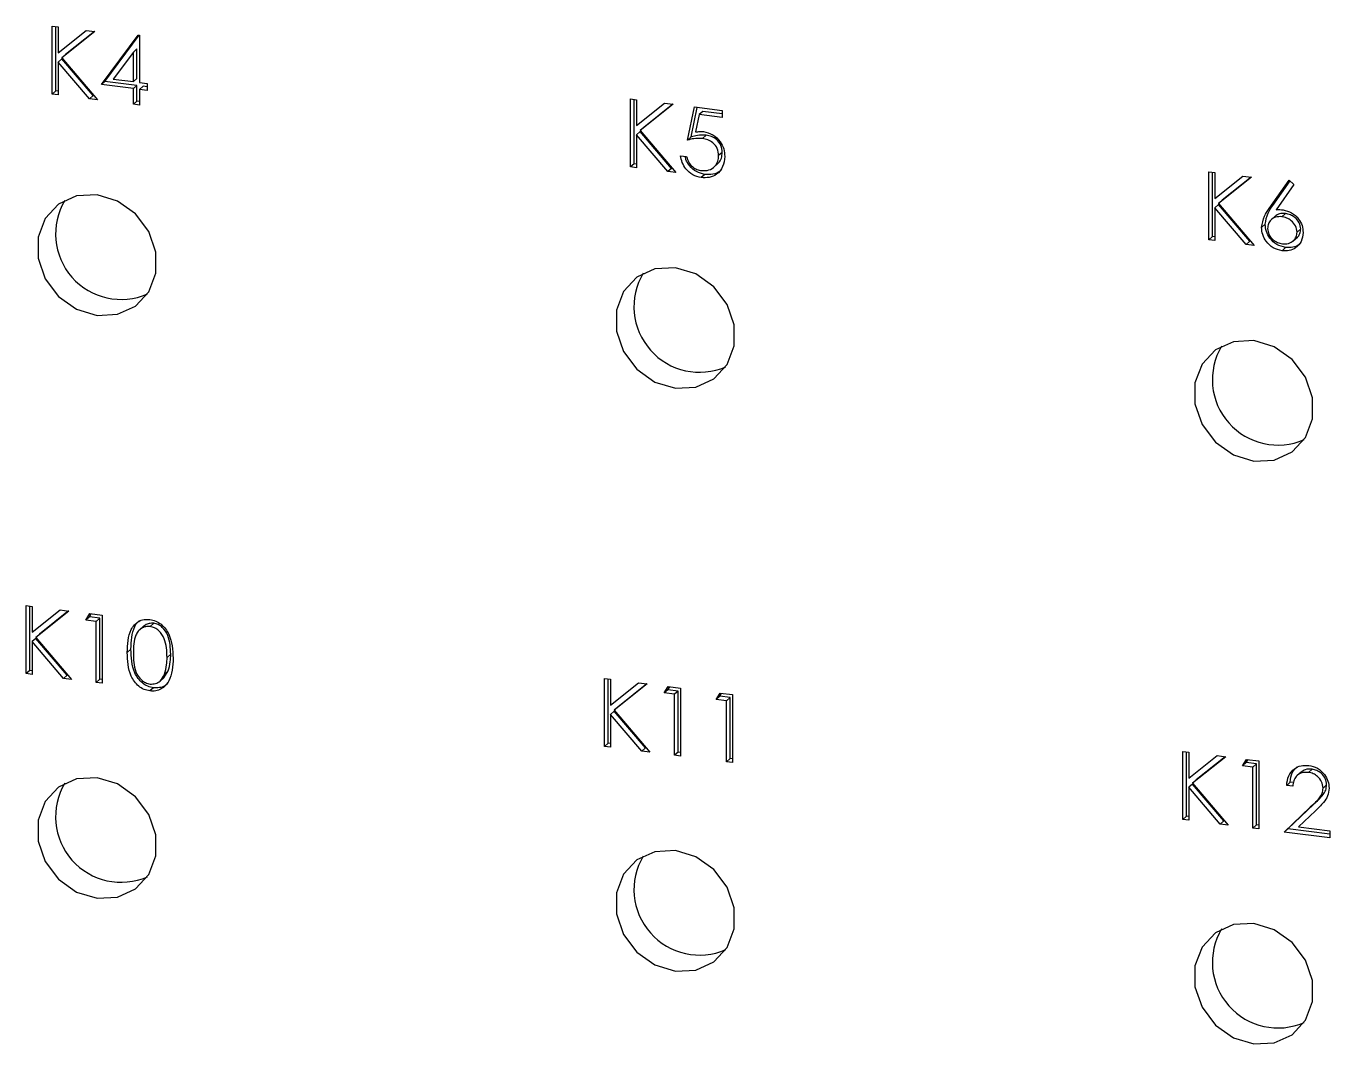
# Model space of a CAD drawing. Header units: millimetres. Extents: x 0 to 589, y 0 to 415.
# Drawn here: x 459.4 to 480.49, y 234.59 to 251.05 of the extents above; entities that cross this region are included whole.
import ezdxf

# ---------------------------------------------------------------- set-up
doc = ezdxf.new("R2010")
doc.units = ezdxf.units.MM

msp = doc.modelspace()

# ---------------------------------------------------------------- linework, layer by layer
at = {"color": 7, "linetype": 'Continuous', "lineweight": 25}
for p, q in [((459.8243, 251.0532), (459.9222, 251.0409)), ((459.8243, 249.9533), (459.8243, 251.0532)), ((459.8832, 250.0052), (459.8832, 251.0458)), ((459.9222, 251.0409), (459.9222, 250.622)), ((459.9222, 250.622), (460.3772, 250.9836)), ((460.5169, 250.966), (459.9806, 250.54)), ((460.5112, 250.9667), (460.0395, 250.5919)), ((460.3772, 250.9836), (460.5169, 250.966)), ((460.6218, 250.1066), (461.2175, 250.9059)), ((460.6807, 250.1586), (461.236, 250.9036)), ((461.2175, 250.9059), (461.2374, 250.9034)), ((461.2374, 250.9034), (461.2374, 250.1419)), ((459.9811, 250.5237), (459.9222, 250.4717)), ((460.0395, 250.5919), (459.9806, 250.54)), ((459.9806, 250.54), (460.5588, 249.8607)), ((460.4872, 249.9291), (459.9811, 250.5237)), ((461.1395, 250.6319), (460.8142, 250.1952)), ((461.1984, 250.6839), (461.1395, 250.6319)), ((461.1395, 250.1542), (461.1395, 250.6319)), ((461.1984, 250.2062), (461.1984, 250.6839)), ((459.9222, 250.4717), (459.9222, 249.9409)), ((460.4283, 249.8772), (459.9222, 250.4717)), ((460.6807, 250.1586), (460.6218, 250.1066)), ((461.1395, 250.0414), (460.6218, 250.1066)), ((461.1984, 250.0934), (460.6807, 250.1586)), ((460.8142, 250.1952), (461.1395, 250.1542)), ((461.1984, 250.2062), (461.1395, 250.1542)), ((461.1984, 250.0934), (461.1395, 250.0414)), ((461.1984, 249.8395), (461.1984, 250.0934)), ((461.2374, 250.1419), (461.3633, 250.126)), ((461.3633, 250.126), (461.3633, 250.0132)), ((459.8832, 250.0052), (459.8243, 249.9533)), ((459.9222, 249.9409), (459.8243, 249.9533)), ((459.9222, 250.0003), (459.8832, 250.0052)), ((460.4872, 249.9291), (460.4283, 249.8772)), ((460.5022, 249.9273), (460.4872, 249.9291)), ((461.1395, 249.7876), (461.1395, 250.0414)), ((461.2963, 250.081), (461.2374, 250.0291)), ((461.2374, 250.0291), (461.2374, 249.7752)), ((461.3633, 250.0132), (461.2374, 250.0291)), ((461.3633, 250.0726), (461.2963, 250.081)), ((460.5588, 249.8607), (460.4283, 249.8772)), ((461.1984, 249.8395), (461.1395, 249.7876)), ((461.2374, 249.7752), (461.1395, 249.7876)), ((461.2374, 249.8346), (461.1984, 249.8395)), ((469.1784, 249.8747), (469.2764, 249.8624)), ((469.1784, 248.7748), (469.1784, 249.8747)), ((469.2374, 248.8267), (469.2374, 249.8673)), ((469.2764, 249.8624), (469.2764, 249.4435)), ((469.2764, 249.4435), (469.7313, 249.8051)), ((469.871, 249.7875), (469.3347, 249.3615)), ((469.8654, 249.7882), (469.3937, 249.4134)), ((469.7313, 249.8051), (469.871, 249.7875)), ((470.1018, 249.2084), (470.2138, 249.7443)), ((470.1608, 249.2604), (470.2606, 249.7384)), ((470.2138, 249.7443), (470.6615, 249.6879)), ((470.3492, 249.6738), (470.2903, 249.6218)), ((470.6615, 249.6344), (470.3492, 249.6738)), ((470.6615, 249.6879), (470.6615, 249.575)), ((470.2903, 249.6218), (470.2315, 249.3399)), ((470.6615, 249.575), (470.2903, 249.6218)), ((469.3353, 249.3452), (469.2764, 249.2932)), ((469.2764, 249.2932), (469.2764, 248.7624)), ((469.7825, 248.6987), (469.2764, 249.2932)), ((469.3937, 249.4134), (469.3347, 249.3615)), ((469.3347, 249.3615), (469.913, 248.6822)), ((469.8414, 248.7506), (469.3353, 249.3452)), ((470.1608, 249.2604), (470.1018, 249.2084)), ((470.4012, 249.2865), (470.3423, 249.2345)), ((469.2374, 248.8267), (469.1784, 248.7748)), ((469.2764, 248.8218), (469.2374, 248.8267)), ((469.9899, 248.9546), (470.0879, 248.9422)), ((470.5195, 248.7656), (470.5931, 248.8305)), ((470.6645, 249.0105), (470.6055, 248.9585)), ((469.2764, 248.7624), (469.1784, 248.7748)), ((469.8414, 248.7506), (469.7825, 248.6987)), ((469.913, 248.6822), (469.7825, 248.6987)), ((469.8563, 248.7487), (469.8414, 248.7506)), ((470.3818, 248.6543), (470.3229, 248.6024)), ((478.5326, 248.6962), (478.6305, 248.6839)), ((478.5326, 247.5963), (478.5326, 248.6962)), ((478.5915, 247.6482), (478.5915, 248.6888)), ((478.6305, 248.6839), (478.6305, 248.265)), ((478.6305, 248.265), (479.0854, 248.6265)), ((479.0854, 248.6265), (479.2251, 248.6089)), ((479.2251, 248.6089), (478.6889, 248.1829)), ((479.2195, 248.6096), (478.7478, 248.2349)), ((479.508, 248.0996), (479.8338, 248.5605)), ((479.5669, 248.1515), (479.8472, 248.5481)), ((479.9092, 248.4913), (479.6208, 248.0832)), ((479.8338, 248.5605), (479.9092, 248.4913)), ((478.7478, 248.2349), (478.6889, 248.1829)), ((478.6894, 248.1667), (478.6305, 248.1147)), ((478.6305, 248.1147), (478.6305, 247.5839)), ((479.1366, 247.5202), (478.6305, 248.1147)), ((478.6889, 248.1829), (479.2671, 247.5037)), ((479.1955, 247.5721), (478.6894, 248.1667)), ((479.5669, 248.1515), (479.508, 248.0996)), ((479.6127, 247.9837), (479.5391, 247.9187)), ((479.7722, 248.0212), (479.7133, 247.9693)), ((479.445, 247.8474), (479.386, 247.7954)), ((480.0186, 247.7712), (479.9597, 247.7192)), ((478.5915, 247.6482), (478.5326, 247.5963)), ((478.6305, 247.5839), (478.5326, 247.5963)), ((478.6305, 247.6433), (478.5915, 247.6482)), ((479.1955, 247.5721), (479.1366, 247.5202)), ((479.2105, 247.5702), (479.1955, 247.5721)), ((479.8923, 247.5753), (479.966, 247.6403)), ((479.2671, 247.5037), (479.1366, 247.5202)), ((479.7755, 247.4708), (479.7166, 247.4189)), ((459.4045, 241.678), (459.5025, 241.6657)), ((459.4045, 240.5781), (459.4045, 241.678)), ((459.4635, 240.63), (459.4635, 241.6706)), ((459.5025, 241.6657), (459.5025, 241.2468)), ((459.5025, 241.2468), (459.9574, 241.6084)), ((460.0971, 241.5908), (459.5609, 241.1648)), ((460.0915, 241.5915), (459.6198, 241.2167)), ((459.9574, 241.6084), (460.0971, 241.5908)), ((460.3699, 241.4436), (460.434, 241.5483)), ((460.4289, 241.4955), (460.3699, 241.4436)), ((460.4289, 241.4955), (460.4592, 241.5451)), ((460.5968, 241.4744), (460.4289, 241.4955)), ((460.434, 241.5483), (460.6358, 241.5229)), ((460.5968, 241.4744), (460.5378, 241.4224)), ((460.5968, 240.4873), (460.5968, 241.4744)), ((460.6358, 241.5229), (460.6358, 240.4229)), ((460.5378, 241.4224), (460.3699, 241.4436)), ((460.5378, 240.4353), (460.5378, 241.4224)), ((461.3109, 241.349), (461.2373, 241.284)), ((461.4686, 241.3927), (461.4097, 241.3408)), ((459.5614, 241.1485), (459.5025, 241.0965)), ((459.5025, 241.0965), (459.5025, 240.5657)), ((460.0086, 240.502), (459.5025, 241.0965)), ((459.6198, 241.2167), (459.5609, 241.1648)), ((459.5609, 241.1648), (460.1391, 240.4855)), ((460.0675, 240.5539), (459.5614, 241.1485)), ((461.1004, 240.9733), (461.0415, 240.9214)), ((461.744, 240.8927), (461.6851, 240.8407)), ((459.4635, 240.63), (459.4045, 240.5781)), ((459.5025, 240.6251), (459.4635, 240.63)), ((461.6318, 240.5119), (461.7027, 240.6214)), ((461.7027, 240.6214), (461.6438, 240.5694)), ((459.5025, 240.5657), (459.4045, 240.5781)), ((460.0675, 240.5539), (460.0086, 240.502)), ((460.1391, 240.4855), (460.0086, 240.502)), ((460.0825, 240.5521), (460.0675, 240.5539)), ((460.5968, 240.4873), (460.5378, 240.4353)), ((460.6358, 240.4229), (460.5378, 240.4353)), ((460.6358, 240.4823), (460.5968, 240.4873)), ((461.5661, 240.453), (461.6398, 240.5179)), ((468.7587, 240.4995), (468.8566, 240.4872)), ((468.7587, 239.3996), (468.7587, 240.4995)), ((468.8176, 239.4515), (468.8176, 240.4921)), ((468.8566, 240.4872), (468.8566, 240.0683)), ((468.8566, 240.0683), (469.3116, 240.4298)), ((469.4513, 240.4122), (468.915, 239.9862)), ((469.4457, 240.413), (468.9739, 240.0382)), ((469.3116, 240.4298), (469.4513, 240.4122)), ((461.4653, 240.3496), (461.4064, 240.2977)), ((469.7241, 240.2651), (469.7881, 240.3698)), ((469.783, 240.317), (469.7241, 240.2651)), ((469.892, 240.2439), (469.7241, 240.2651)), ((469.783, 240.317), (469.8133, 240.3666)), ((469.9509, 240.2959), (469.783, 240.317)), ((469.7881, 240.3698), (469.9899, 240.3444)), ((469.9509, 240.2959), (469.892, 240.2439)), ((469.892, 239.2568), (469.892, 240.2439)), ((469.9509, 239.3087), (469.9509, 240.2959)), ((469.9899, 240.3444), (469.9899, 239.2444)), ((470.5636, 240.1593), (470.6276, 240.264)), ((470.6225, 240.2113), (470.5636, 240.1593)), ((470.6225, 240.2113), (470.6528, 240.2609)), ((470.7904, 240.1901), (470.6225, 240.2113)), ((470.6276, 240.264), (470.8294, 240.2386)), ((470.7904, 240.1901), (470.7315, 240.1381)), ((470.7904, 239.203), (470.7904, 240.1901)), ((470.8294, 240.2386), (470.8294, 239.1387)), ((468.9156, 239.97), (468.8566, 239.918)), ((468.9739, 240.0382), (468.915, 239.9862)), ((468.915, 239.9862), (469.4932, 239.307)), ((469.4216, 239.3754), (468.9156, 239.97)), ((470.7315, 240.1381), (470.5636, 240.1593)), ((470.7315, 239.151), (470.7315, 240.1381)), ((468.8566, 239.918), (468.8566, 239.3872)), ((469.3627, 239.3235), (468.8566, 239.918)), ((468.8176, 239.4515), (468.7587, 239.3996)), ((468.8566, 239.3872), (468.7587, 239.3996)), ((468.8566, 239.4466), (468.8176, 239.4515)), ((469.4216, 239.3754), (469.3627, 239.3235)), ((469.4366, 239.3735), (469.4216, 239.3754)), ((469.4932, 239.307), (469.3627, 239.3235)), ((469.9509, 239.3087), (469.892, 239.2568)), ((469.9899, 239.2444), (469.892, 239.2568)), ((469.9899, 239.3038), (469.9509, 239.3087)), ((470.7904, 239.203), (470.7315, 239.151)), ((470.8294, 239.1387), (470.7315, 239.151)), ((470.8294, 239.1981), (470.7904, 239.203)), ((478.1128, 239.321), (478.2108, 239.3087)), ((478.1128, 238.221), (478.1128, 239.321)), ((478.1718, 238.273), (478.1718, 239.3136)), ((478.2108, 239.3087), (478.2108, 238.8898)), ((478.2108, 238.8898), (478.6657, 239.2513)), ((478.8054, 239.2337), (478.2691, 238.8077)), ((478.7998, 239.2344), (478.3281, 238.8597)), ((478.6657, 239.2513), (478.8054, 239.2337)), ((479.0782, 239.0865), (479.1423, 239.1913)), ((479.1372, 239.1385), (479.0782, 239.0865)), ((479.1372, 239.1385), (479.1675, 239.1881)), ((479.305, 239.1174), (479.1372, 239.1385)), ((479.1423, 239.1913), (479.3441, 239.1659)), ((479.3441, 239.1659), (479.3441, 238.0659)), ((479.2461, 239.0654), (479.0782, 239.0865)), ((479.305, 239.1174), (479.2461, 239.0654)), ((479.2461, 238.0783), (479.2461, 239.0654)), ((479.305, 238.1302), (479.305, 239.1174)), ((480.0305, 238.9905), (479.9569, 238.9256)), ((480.2016, 239.0326), (480.1427, 238.9806)), ((478.2697, 238.7915), (478.2108, 238.7395)), ((478.2108, 238.7395), (478.2108, 238.2087)), ((478.7169, 238.1449), (478.2108, 238.7395)), ((478.3281, 238.8597), (478.2691, 238.8077)), ((478.2691, 238.8077), (478.8474, 238.1285)), ((478.7758, 238.1969), (478.2697, 238.7915)), ((479.8507, 238.823), (479.7918, 238.771)), ((479.8897, 238.7587), (479.7918, 238.771)), ((479.9012, 238.8166), (479.8507, 238.823)), ((480.4383, 238.7798), (480.3794, 238.7278)), ((479.7498, 238.0148), (480.173, 238.4167)), ((479.8087, 238.0668), (480.232, 238.4687)), ((480.2566, 238.3575), (479.9835, 238.0982)), ((480.232, 238.4687), (480.173, 238.4167)), ((478.1718, 238.273), (478.1128, 238.221)), ((478.2108, 238.2087), (478.1128, 238.221)), ((478.2108, 238.2681), (478.1718, 238.273)), ((478.7758, 238.1969), (478.7169, 238.1449)), ((478.8474, 238.1285), (478.7169, 238.1449)), ((478.7907, 238.195), (478.7758, 238.1969)), ((479.305, 238.1302), (479.2461, 238.0783)), ((479.3441, 238.0659), (479.2461, 238.0783)), ((479.3441, 238.1253), (479.305, 238.1302)), ((479.9835, 238.0982), (480.4913, 238.0342)), ((479.8087, 238.0668), (479.7498, 238.0148)), ((480.4913, 237.9214), (479.7498, 238.0148)), ((480.4913, 237.9808), (479.8087, 238.0668)), ((480.4913, 238.0342), (480.4913, 237.9214))]:
    msp.add_line(p, q, dxfattribs=at)
at = {"color": 7, "linetype": 'Continuous', "lineweight": 25, "flags": 128}
for points in [[(460.5518, 246.3732), (460.8824, 246.3903), (461.1731, 246.5229), (461.3889, 246.7549), (461.5037, 247.0584), (461.5037, 247.3967), (461.3889, 247.7291), (461.1731, 248.0155), (460.8824, 248.2213), (460.5518, 248.3217), (460.2212, 248.3046), (459.9305, 248.172), (459.7147, 247.94), (459.5999, 247.6366), (459.5999, 247.2982), (459.7147, 246.9658), (459.9305, 246.6794), (460.2212, 246.4736), (460.5518, 246.3732)], [(469.906, 245.1947), (470.2366, 245.2118), (470.5273, 245.3444), (470.7431, 245.5764), (470.8579, 245.8798), (470.8579, 246.2182), (470.7431, 246.5506), (470.5273, 246.837), (470.2366, 247.0428), (469.906, 247.1432), (469.5754, 247.1261), (469.2847, 246.9935), (469.0689, 246.7615), (468.9541, 246.4581), (468.9541, 246.1197), (469.0689, 245.7873), (469.2847, 245.5009), (469.5754, 245.2951), (469.906, 245.1947)], [(479.2601, 244.0162), (479.5907, 244.0333), (479.8814, 244.1658), (480.0972, 244.3979), (480.212, 244.7013), (480.212, 245.0397), (480.0972, 245.3721), (479.8814, 245.6585), (479.5907, 245.8643), (479.2601, 245.9647), (478.9295, 245.9476), (478.6388, 245.815), (478.423, 245.583), (478.3082, 245.2795), (478.3082, 244.9412), (478.423, 244.6088), (478.6388, 244.3224), (478.9295, 244.1166), (479.2601, 244.0162)], [(460.5518, 236.9451), (460.8824, 236.9622), (461.1731, 237.0948), (461.3889, 237.3268), (461.5037, 237.6303), (461.5037, 237.9686), (461.3889, 238.301), (461.1731, 238.5874), (460.8824, 238.7932), (460.5518, 238.8936), (460.2212, 238.8765), (459.9305, 238.744), (459.7147, 238.5119), (459.5999, 238.2085), (459.5999, 237.8701), (459.7147, 237.5377), (459.9305, 237.2513), (460.2212, 237.0455), (460.5518, 236.9451)], [(469.906, 235.7666), (470.2366, 235.7837), (470.5273, 235.9163), (470.7431, 236.1483), (470.8579, 236.4518), (470.8579, 236.7901), (470.7431, 237.1225), (470.5273, 237.4089), (470.2366, 237.6147), (469.906, 237.7151), (469.5754, 237.698), (469.2847, 237.5654), (469.0689, 237.3334), (468.9541, 237.03), (468.9541, 236.6916), (469.0689, 236.3592), (469.2847, 236.0728), (469.5754, 235.867), (469.906, 235.7666)], [(479.2601, 234.5881), (479.5907, 234.6052), (479.8814, 234.7378), (480.0972, 234.9698), (480.212, 235.2732), (480.212, 235.6116), (480.0972, 235.944), (479.8814, 236.2304), (479.5907, 236.4362), (479.2601, 236.5366), (478.9295, 236.5195), (478.6388, 236.3869), (478.423, 236.1549), (478.3082, 235.8514), (478.3082, 235.5131), (478.423, 235.1807), (478.6388, 234.8943), (478.9295, 234.6885), (479.2601, 234.5881)]]:
    msp.add_lwpolyline(points, dxfattribs=at)
at = {"color": 7, "linetype": 'Continuous', "lineweight": 25}
for centre in [(460.9416, 247.6912), (470.2957, 246.5127), (479.6499, 245.3342), (460.9416, 238.2631), (470.2957, 237.0846), (479.6499, 235.9061)]:
    msp.add_arc(centre, 1.0596, 149.17442, 293.64483, dxfattribs=at)
for points, knots in [([(470.4012, 249.2865), (470.355, 249.2875), (470.2724, 249.2892), (470.1949, 249.2692), (470.1608, 249.2604)], [0, 0, 0, 0, 0.5594162, 1, 1, 1, 1]), ([(470.2315, 249.3399), (470.2551, 249.3435), (470.2972, 249.3499), (470.3408, 249.3466), (470.36, 249.3451)], [0, 0, 0, 0, 0.5600642, 1, 1, 1, 1]), ([(470.36, 249.3451), (470.4122, 249.3329), (470.5165, 249.3086), (470.6313, 249.1952), (470.6952, 249.0667), (470.7007, 248.9836), (470.7035, 248.942)], [0, 0, 0, 0, 0.2796881, 0.5590255, 0.7792916, 1, 1, 1, 1]), ([(470.6645, 249.0105), (470.6604, 249.0491), (470.6524, 249.1261), (470.5788, 249.218), (470.4899, 249.2701), (470.4308, 249.281), (470.4012, 249.2865)], [0, 0, 0, 0, 0.279539, 0.5586168, 0.7790473, 1, 1, 1, 1]), ([(470.3423, 249.2345), (470.2961, 249.2355), (470.2135, 249.2373), (470.136, 249.2172), (470.1018, 249.2084)], [0, 0, 0, 0, 0.5594162, 1, 1, 1, 1]), ([(470.6055, 248.9585), (470.6015, 248.9971), (470.5934, 249.0742), (470.5199, 249.166), (470.4309, 249.2182), (470.3719, 249.2291), (470.3423, 249.2345)], [0, 0, 0, 0, 0.279539, 0.5586168, 0.7790473, 1, 1, 1, 1]), ([(470.3229, 248.6024), (470.2761, 248.6131), (470.1825, 248.6345), (470.0768, 248.732), (470.0114, 248.8429), (469.9971, 248.9173), (469.9899, 248.9546)], [0, 0, 0, 0, 0.2796245, 0.5590192, 0.7793803, 1, 1, 1, 1]), ([(470.3818, 248.6543), (470.3349, 248.665), (470.2412, 248.6864), (470.1367, 248.7842), (470.0794, 248.8754), (470.0679, 248.9288), (470.0644, 248.9452)], [0, 0, 0, 0, 0.3188318, 0.6374014, 0.8886603, 1, 1, 1, 1]), ([(470.0879, 248.9422), (470.0963, 248.9101), (470.1132, 248.8459), (470.1798, 248.7746), (470.2541, 248.7303), (470.3037, 248.7197), (470.3286, 248.7145)], [0, 0, 0, 0, 0.2800502, 0.5591657, 0.7795831, 1, 1, 1, 1]), ([(470.7035, 248.942), (470.6971, 248.8857), (470.6843, 248.7733), (470.5863, 248.653), (470.4566, 248.5958), (470.3675, 248.6002), (470.3229, 248.6024)], [0, 0, 0, 0, 0.2798641, 0.559271, 0.7794235, 1, 1, 1, 1]), ([(470.3286, 248.7145), (470.3694, 248.7142), (470.4512, 248.7135), (470.5424, 248.7772), (470.5978, 248.8622), (470.603, 248.9264), (470.6055, 248.9585)], [0, 0, 0, 0, 0.279617, 0.5593571, 0.7795592, 1, 1, 1, 1]), ([(470.5833, 248.8275), (470.5897, 248.8314), (470.622, 248.8508), (470.6555, 248.916), (470.6615, 248.979), (470.6645, 249.0105)], [0, 0, 0, 0, 0.1100611, 0.5547895, 1, 1, 1, 1]), ([(470.6466, 248.7292), (470.6411, 248.7217), (470.6106, 248.6804), (470.513, 248.65), (470.4256, 248.6529), (470.3818, 248.6543)], [0, 0, 0, 0, 0.09966899, 0.54940148, 1, 1, 1, 1]), ([(479.386, 247.7954), (479.3967, 247.8585), (479.4158, 247.9713), (479.4798, 248.0603), (479.508, 248.0996)], [0, 0, 0, 0, 0.5582731, 1, 1, 1, 1]), ([(479.445, 247.8474), (479.4556, 247.9104), (479.4747, 248.0233), (479.5387, 248.1122), (479.5669, 248.1515)], [0, 0, 0, 0, 0.5582731, 1, 1, 1, 1]), ([(479.7722, 248.0212), (479.7384, 248.0232), (479.6757, 248.027), (479.6286, 247.9913), (479.6069, 247.9748)], [0, 0, 0, 0, 0.5383782, 1, 1, 1, 1]), ([(479.6208, 248.0832), (479.6418, 248.0838), (479.6793, 248.085), (479.7172, 248.0812), (479.7338, 248.0795)], [0, 0, 0, 0, 0.55991029, 1, 1, 1, 1]), ([(479.7338, 248.0795), (479.7817, 248.068), (479.8773, 248.0449), (479.9837, 247.9433), (480.0482, 247.8276), (480.0545, 247.7511), (480.0576, 247.7128)], [0, 0, 0, 0, 0.2796384, 0.5593258, 0.7795267, 1, 1, 1, 1]), ([(480.0186, 247.7712), (480.0136, 247.8063), (480.0035, 247.8766), (479.9319, 247.9552), (479.8529, 248.0053), (479.7991, 248.0159), (479.7722, 248.0212)], [0, 0, 0, 0, 0.2787544, 0.558605, 0.7791474, 1, 1, 1, 1]), ([(479.7166, 247.4189), (479.6678, 247.4309), (479.5702, 247.455), (479.4599, 247.5583), (479.3974, 247.6782), (479.3898, 247.7564), (479.386, 247.7954)], [0, 0, 0, 0, 0.2796696, 0.5590848, 0.7795576, 1, 1, 1, 1]), ([(479.7755, 247.4708), (479.7267, 247.4829), (479.6291, 247.507), (479.5188, 247.6103), (479.4563, 247.7302), (479.4488, 247.8083), (479.445, 247.8474)], [0, 0, 0, 0, 0.2796696, 0.5590848, 0.7795576, 1, 1, 1, 1]), ([(479.7133, 247.9693), (479.68, 247.9706), (479.6136, 247.9732), (479.5374, 247.9249), (479.4911, 247.8569), (479.4864, 247.8051), (479.484, 247.7791)], [0, 0, 0, 0, 0.28012749, 0.55951476, 0.77971923, 1, 1, 1, 1]), ([(479.484, 247.7791), (479.4887, 247.7448), (479.498, 247.676), (479.5662, 247.5976), (479.6429, 247.547), (479.6955, 247.5364), (479.7218, 247.531)], [0, 0, 0, 0, 0.279059, 0.5588204, 0.7793034, 1, 1, 1, 1]), ([(479.9597, 247.7192), (479.9546, 247.7543), (479.9445, 247.8247), (479.8729, 247.9032), (479.794, 247.9534), (479.7402, 247.964), (479.7133, 247.9693)], [0, 0, 0, 0, 0.2787544, 0.558605, 0.7791474, 1, 1, 1, 1]), ([(479.9583, 247.6343), (479.9591, 247.6347), (479.9814, 247.6471), (480.0091, 247.6945), (480.0154, 247.7456), (480.0186, 247.7712)], [0, 0, 0, 0, 0.016887, 0.5085795, 1, 1, 1, 1]), ([(480.0576, 247.7128), (480.052, 247.6632), (480.0407, 247.5639), (479.9476, 247.4642), (479.8339, 247.4152), (479.7557, 247.4177), (479.7166, 247.4189)], [0, 0, 0, 0, 0.2796308, 0.5589603, 0.7794783, 1, 1, 1, 1]), ([(479.7218, 247.531), (479.7553, 247.5302), (479.8224, 247.5285), (479.9001, 247.5751), (479.9514, 247.6406), (479.9569, 247.693), (479.9597, 247.7192)], [0, 0, 0, 0, 0.280018, 0.5598526, 0.7799871, 1, 1, 1, 1]), ([(480.0185, 247.5464), (480.0106, 247.5365), (479.9797, 247.4975), (479.891, 247.4689), (479.814, 247.4702), (479.7755, 247.4708)], [0, 0, 0, 0, 0.1466582, 0.5733254, 1, 1, 1, 1]), ([(461.0415, 240.9214), (461.0457, 241.0522), (461.051, 241.2159), (461.1527, 241.3683), (461.2236, 241.425), (461.3107, 241.4582), (461.3745, 241.4554), (461.4064, 241.454)], [0, 0, 0, 0, 0.498702, 0.6241765, 0.7494675, 0.8747453, 1, 1, 1, 1]), ([(461.4064, 241.454), (461.4385, 241.4474), (461.5028, 241.4341), (461.6198, 241.3619), (461.7673, 241.1598), (461.7768, 240.9607), (461.7831, 240.8279)], [0, 0, 0, 0, 0.1256001, 0.2511969, 0.5005813, 1, 1, 1, 1]), ([(461.1004, 240.9733), (461.1061, 241.1025), (461.1132, 241.2641), (461.1986, 241.4062), (461.2313, 241.4305), (461.2398, 241.4368)], [0, 0, 0, 0, 0.74603178, 0.93373494, 1, 1, 1, 1]), ([(461.4097, 241.3408), (461.3847, 241.3414), (461.3346, 241.3427), (461.2682, 241.3124), (461.2153, 241.265), (461.1431, 241.1401), (461.1411, 241.0119), (461.1395, 240.9095)], [0, 0, 0, 0, 0.12513878, 0.25041818, 0.37551888, 0.50084712, 1, 1, 1, 1]), ([(461.4686, 241.3927), (461.4437, 241.3932), (461.394, 241.3941), (461.3377, 241.3715), (461.3133, 241.3476), (461.3056, 241.3401)], [0, 0, 0, 0, 0.4074134, 0.8152846, 1, 1, 1, 1]), ([(461.6851, 240.8407), (461.6811, 240.9434), (461.675, 241.0971), (461.5729, 241.2612), (461.4846, 241.3234), (461.4346, 241.335), (461.4097, 241.3408)], [0, 0, 0, 0, 0.5000715, 0.7490206, 0.8745985, 1, 1, 1, 1]), ([(461.744, 240.8927), (461.74, 240.9953), (461.7339, 241.1491), (461.6318, 241.3131), (461.5435, 241.3754), (461.4936, 241.387), (461.4686, 241.3927)], [0, 0, 0, 0, 0.5000715, 0.7490206, 0.8745985, 1, 1, 1, 1]), ([(461.4064, 240.2977), (461.3745, 240.3043), (461.3108, 240.3175), (461.195, 240.3897), (461.0516, 240.5926), (461.0456, 240.7898), (461.0415, 240.9214)], [0, 0, 0, 0, 0.1255507, 0.25109, 0.5002501, 1, 1, 1, 1]), ([(461.4653, 240.3496), (461.4335, 240.3563), (461.3698, 240.3695), (461.2539, 240.4417), (461.1105, 240.6446), (461.1045, 240.8417), (461.1004, 240.9733)], [0, 0, 0, 0, 0.1255507, 0.25109, 0.5002501, 1, 1, 1, 1]), ([(461.1395, 240.9095), (461.1403, 240.8065), (461.1415, 240.6524), (461.2463, 240.4891), (461.3348, 240.4276), (461.3847, 240.4159), (461.4097, 240.4101)], [0, 0, 0, 0, 0.5002912, 0.749086, 0.8746062, 1, 1, 1, 1]), ([(461.7831, 240.8279), (461.777, 240.6967), (461.7678, 240.4999), (461.6195, 240.3363), (461.5027, 240.2934), (461.4385, 240.2962), (461.4064, 240.2977)], [0, 0, 0, 0, 0.4994065, 0.7487427, 0.8743724, 1, 1, 1, 1]), ([(461.6438, 240.5694), (461.6577, 240.6183), (461.6825, 240.7058), (461.6843, 240.7995), (461.6851, 240.8407)], [0, 0, 0, 0, 0.55959879, 1, 1, 1, 1]), ([(461.7027, 240.6214), (461.7166, 240.6703), (461.7415, 240.7578), (461.7433, 240.8514), (461.744, 240.8927)], [0, 0, 0, 0, 0.55959879, 1, 1, 1, 1]), ([(461.4097, 240.4101), (461.4395, 240.4101), (461.4991, 240.4101), (461.5912, 240.4613), (461.6239, 240.5284), (461.6438, 240.5694)], [0, 0, 0, 0, 0.2802572, 0.5607811, 1, 1, 1, 1]), ([(461.6904, 240.4273), (461.677, 240.4107), (461.6443, 240.3704), (461.5605, 240.3465), (461.4971, 240.3486), (461.4653, 240.3496)], [0, 0, 0, 0, 0.25795789, 0.62898193, 1, 1, 1, 1]), ([(479.7918, 238.771), (479.7981, 238.8237), (479.8108, 238.9289), (479.904, 239.0394), (480.0224, 239.0978), (480.1059, 239.0945), (480.1477, 239.0928)], [0, 0, 0, 0, 0.2800291, 0.5595146, 0.7796675, 1, 1, 1, 1]), ([(479.8507, 238.823), (479.856, 238.8767), (479.8658, 238.9755), (479.9319, 239.0417), (479.9621, 239.0718)], [0, 0, 0, 0, 0.5437516, 1, 1, 1, 1]), ([(480.1427, 238.9806), (480.1054, 238.9815), (480.0309, 238.9832), (479.9467, 238.9252), (479.9013, 238.8449), (479.8936, 238.7874), (479.8897, 238.7587)], [0, 0, 0, 0, 0.27969874, 0.55884664, 0.77917619, 1, 1, 1, 1]), ([(480.2016, 239.0326), (480.1635, 239.0345), (480.096, 239.0378), (480.0472, 238.9975), (480.026, 238.98)], [0, 0, 0, 0, 0.564365, 1, 1, 1, 1]), ([(480.3794, 238.7278), (480.3748, 238.7624), (480.3656, 238.8317), (480.299, 238.9121), (480.2223, 238.9645), (480.1692, 238.9753), (480.1427, 238.9806)], [0, 0, 0, 0, 0.2791258, 0.5589784, 0.77935, 1, 1, 1, 1]), ([(480.1477, 239.0928), (480.1963, 239.0821), (480.2936, 239.0607), (480.4016, 238.9575), (480.467, 238.8406), (480.4739, 238.7631), (480.4774, 238.7243)], [0, 0, 0, 0, 0.2798903, 0.5592237, 0.7795824, 1, 1, 1, 1]), ([(480.4383, 238.7798), (480.4338, 238.8144), (480.4246, 238.8836), (480.3579, 238.964), (480.2812, 239.0165), (480.2281, 239.0272), (480.2016, 239.0326)], [0, 0, 0, 0, 0.2791258, 0.5589784, 0.77935, 1, 1, 1, 1]), ([(480.173, 238.4167), (480.2254, 238.4644), (480.2983, 238.5309), (480.3706, 238.6391), (480.3765, 238.6983), (480.3794, 238.7278)], [0, 0, 0, 0, 0.5607172, 0.7805321, 1, 1, 1, 1]), ([(480.232, 238.4687), (480.2843, 238.5164), (480.3572, 238.5828), (480.4295, 238.6911), (480.4354, 238.7502), (480.4383, 238.7798)], [0, 0, 0, 0, 0.5607172, 0.7805321, 1, 1, 1, 1]), ([(480.4774, 238.7243), (480.4729, 238.6812), (480.464, 238.595), (480.3768, 238.4741), (480.3022, 238.4018), (480.2566, 238.3575)], [0, 0, 0, 0, 0.2792879, 0.5591538, 1, 1, 1, 1])]:
    msp.add_open_spline(points, degree=3, knots=knots, dxfattribs=at)

doc.saveas('drawing.dxf')
